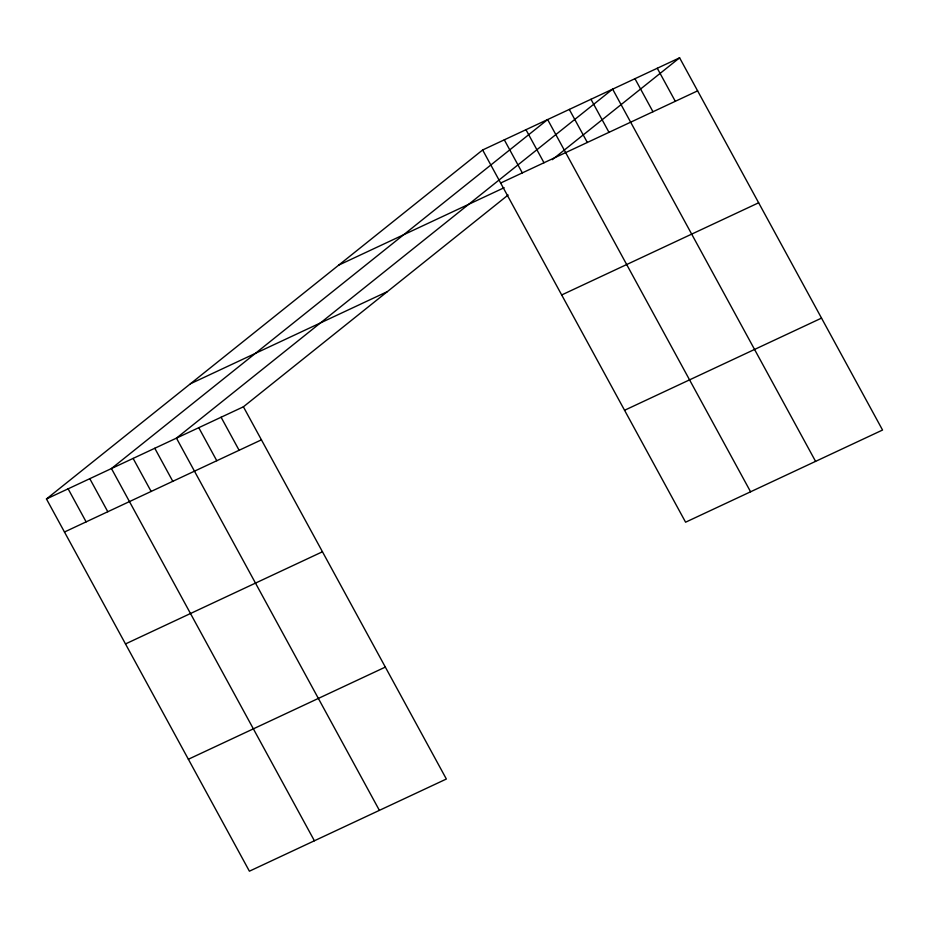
<?xml version="1.0" encoding="UTF-8"?>
<svg xmlns="http://www.w3.org/2000/svg" width="929" height="929" viewBox="0 0 929 929"><rect width="100%" height="100%" fill="white"/><g stroke="black" fill="none" stroke-linecap="round" stroke-linejoin="round"><path stroke-width="1.39" d="M508.117 195.009L243.41 406.797L446.361 779.025L249.402 871.193L46.45 498.966L482.639 149.975L679.598 57.807L882.55 430.034L685.59 522.203L482.639 149.975M552.267 159.683L679.598 57.807M500.661 183.025L697.621 90.856M338.702 265.137L504.145 187.716M190.387 383.793L387.358 291.625M46.45 498.966L243.41 406.797M561.685 294.957L758.645 202.789M64.473 532.003L261.432 439.835M624.555 410.281L821.526 318.113M125.496 643.936L322.456 551.768M188.366 759.26L385.338 667.092M657.279 68.258L675.302 101.296M634.96 78.698L652.971 111.747M815.581 461.376L612.641 89.149L176.452 438.128L379.392 810.367M590.972 99.287L608.983 132.324M569.303 109.425L587.325 142.474M750.586 491.789L547.634 119.562L111.445 468.541L314.397 840.78M525.965 129.7L543.988 162.749M504.308 139.838L522.319 172.887M221.09 417.237L239.113 450.286M198.771 427.688L216.782 460.738M154.783 448.266L172.794 481.315M133.114 458.403L151.137 491.453M89.788 478.679L107.799 511.728M68.119 488.817L86.13 521.866"/></g></svg>
